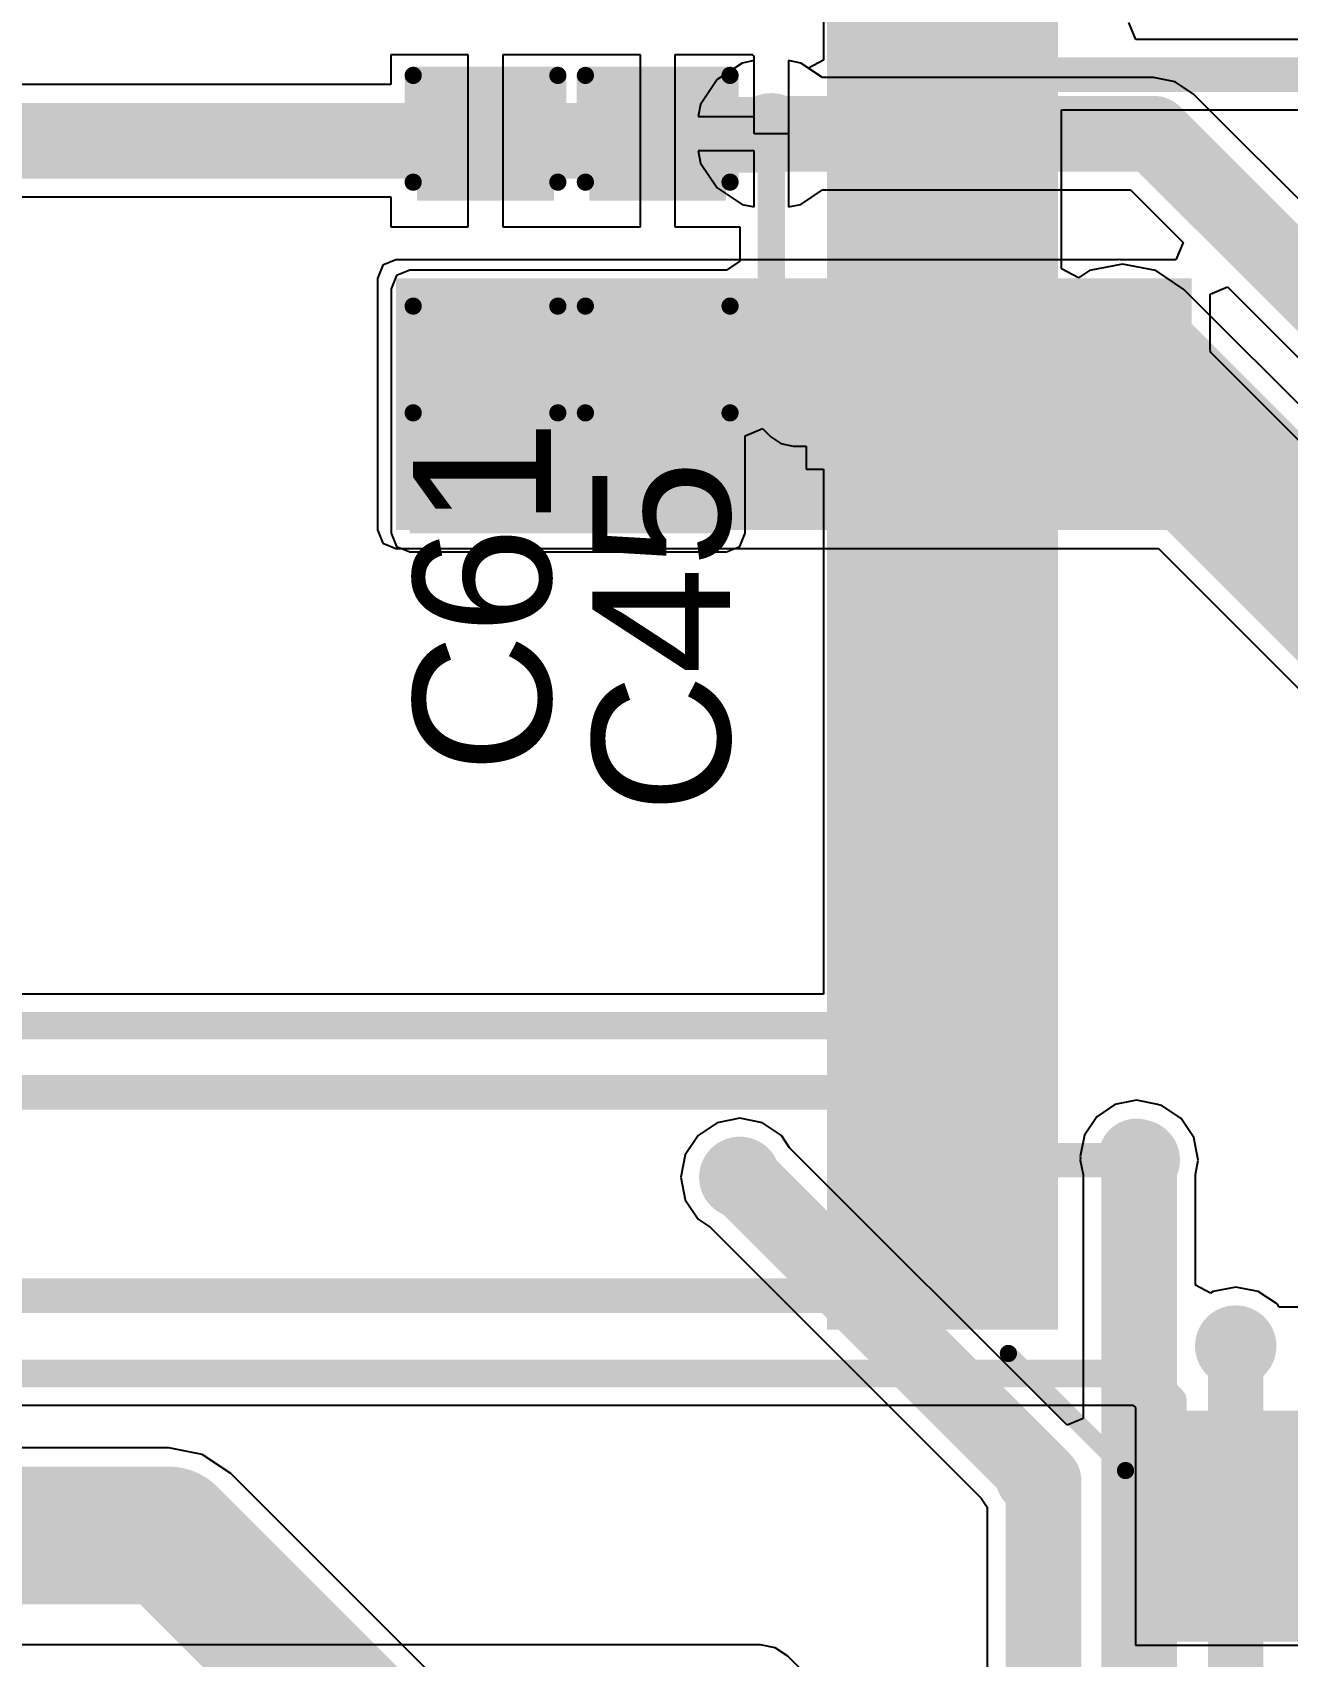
# Model space of a CAD drawing. Header units: millimetres. Extents: x -0.25 to 4.68, y -0.29 to 2.93.
# Drawn here: x 2.3955 to 2.7599, y 1.0598 to 1.5314 of the extents above; entities that cross this region are included whole.
import ezdxf

# ---------------------------------------------------------------- set-up
doc = ezdxf.new("R2010")
doc.units = ezdxf.units.MM
doc.header["$MEASUREMENT"] = 0
for name, color, linetype in [('BottomLayer', 5, 'Continuous'), ('BottomSolder', 6, 'Continuous'), ('TopLayer', 1, 'Continuous'), ('TopOverlay', 2, 'Continuous'), ('TopPaste', 8, 'Continuous'), ('TopSolder', 216, 'Continuous'), ('ViaHoleLayer', 16, 'Continuous')]:
    doc.layers.add(name, color=color, linetype=linetype)
doc.styles.add('Arial', font='', dxfattribs={"height": 0.2})
doc.styles.get('Arial').set_extended_font_data('Arial')

# ---------------------------------------------------------------- blocks, each defined once
blk = doc.blocks.new('C___0603_4')
at = {"layer": 'TopLayer'}
for points in [[(-0.015, 0.0175), (-0.015, -0.0175), (-0.045, -0.0175), (-0.045, 0.0175)], [(0.045, 0.0175), (0.045, -0.0175), (0.015, -0.0175), (0.015, 0.0175)]]:
    blk.add_hatch(color=1, dxfattribs=at).paths.add_polyline_path(points)
at = {"layer": 'TopPaste'}
for points in [[(-0.015, 0.0175), (-0.015, -0.0175), (-0.045, -0.0175), (-0.045, 0.0175)], [(0.045, 0.0175), (0.045, -0.0175), (0.015, -0.0175), (0.015, 0.0175)]]:
    blk.add_hatch(color=8, dxfattribs=at).paths.add_polyline_path(points)
at = {"layer": 'TopSolder'}
for points in [[(-0.01264, 0.01986), (-0.01264, -0.01986), (-0.04736, -0.01986), (-0.04736, 0.01986)], [(0.04736, 0.01986), (0.04736, -0.01986), (0.01264, -0.01986), (0.01264, 0.01986)]]:
    blk.add_hatch(color=216, dxfattribs=at).paths.add_polyline_path(points)
at = {"layer": 'TopOverlay', "const_width": 0.005}
for points in [[(-0.018, 0.021), (-0.049, 0.021)], [(-0.049, -0.021), (-0.049, 0.021)], [(0.049, 0.021), (0.018, 0.021)], [(0.049, -0.021), (0.049, 0.021)], [(-0.018, -0.021), (-0.049, -0.021)], [(0.049, -0.021), (0.018, -0.021)]]:
    blk.add_lwpolyline(points, dxfattribs=at)
at = {"layer": 'TopOverlay', "const_width": 0.0025}
for points in [[(-0.05025, 0.021, 1), (-0.04775, 0.021, 1)], [(-0.05025, 0.021, 1), (-0.04775, 0.021, 1)], [(-0.01925, 0.021, 1), (-0.01675, 0.021, 1)], [(0.01675, 0.021, 1), (0.01925, 0.021, 1)], [(0.04775, 0.021, 1), (0.05025, 0.021, 1)], [(0.04775, 0.021, 1), (0.05025, 0.021, 1)], [(-0.05025, -0.021, 1), (-0.04775, -0.021, 1)], [(-0.05025, -0.021, 1), (-0.04775, -0.021, 1)], [(-0.01925, -0.021, 1), (-0.01675, -0.021, 1)], [(0.01675, -0.021, 1), (0.01925, -0.021, 1)], [(0.04775, -0.021, 1), (0.05025, -0.021, 1)], [(0.04775, -0.021, 1), (0.05025, -0.021, 1)]]:
    blk.add_lwpolyline(points, format="xyb", close=True, dxfattribs=at)
blk = doc.blocks.new('TQFP_100_14_14__43')
at = {"layer": 'TopLayer'}
for points in [[(0.22244, 0.33268), (0.22244, 0.27362), (0.21063, 0.27362), (0.21063, 0.33268)], [(0.24213, 0.33268), (0.24213, 0.27362), (0.23031, 0.27362), (0.23031, 0.33268)], [(0.27362, 0.24213), (0.33268, 0.24213), (0.33268, 0.23032), (0.27362, 0.23032)], [(0.27362, 0.22244), (0.33268, 0.22244), (0.33268, 0.21063), (0.27362, 0.21063)], [(0.27362, 0.20276), (0.33268, 0.20276), (0.33268, 0.19094), (0.27362, 0.19094)], [(0.27362, 0.18307), (0.33268, 0.18307), (0.33268, 0.17126), (0.27362, 0.17126)], [(0.27362, 0.16339), (0.33268, 0.16339), (0.33268, 0.15157), (0.27362, 0.15157)], [(0.27362, 0.1437), (0.33268, 0.1437), (0.33268, 0.13189), (0.27362, 0.13189)], [(0.27362, 0.12402), (0.33268, 0.12402), (0.33268, 0.1122), (0.27362, 0.1122)], [(0.27362, 0.10433), (0.33268, 0.10433), (0.33268, 0.09252), (0.27362, 0.09252)], [(0.27362, 0.08465), (0.33268, 0.08465), (0.33268, 0.07283), (0.27362, 0.07283)], [(0.27362, 0.06496), (0.33268, 0.06496), (0.33268, 0.05315), (0.27362, 0.05315)], [(0.27362, 0.04528), (0.33268, 0.04528), (0.33268, 0.03346), (0.27362, 0.03346)], [(0.27362, 0.02559), (0.33268, 0.02559), (0.33268, 0.01378), (0.27362, 0.01378)], [(0.27362, 0.00591), (0.33268, 0.00591), (0.33268, -0.00591), (0.27362, -0.00591)], [(0.27362, -0.01378), (0.33268, -0.01378), (0.33268, -0.02559), (0.27362, -0.02559)], [(0.27362, -0.03346), (0.33268, -0.03346), (0.33268, -0.04528), (0.27362, -0.04528)], [(0.27362, -0.05315), (0.33268, -0.05315), (0.33268, -0.06496), (0.27362, -0.06496)], [(0.27362, -0.07283), (0.33268, -0.07283), (0.33268, -0.08465), (0.27362, -0.08465)], [(0.27362, -0.09252), (0.33268, -0.09252), (0.33268, -0.10433), (0.27362, -0.10433)], [(0.27362, -0.1122), (0.33268, -0.1122), (0.33268, -0.12402), (0.27362, -0.12402)]]:
    blk.add_hatch(color=1, dxfattribs=at).paths.add_polyline_path(points)
at = {"layer": 'TopPaste'}
for points in [[(0.22244, 0.33268), (0.22244, 0.27362), (0.21063, 0.27362), (0.21063, 0.33268)], [(0.24213, 0.33268), (0.24213, 0.27362), (0.23031, 0.27362), (0.23031, 0.33268)], [(0.27362, 0.24213), (0.33268, 0.24213), (0.33268, 0.23032), (0.27362, 0.23032)], [(0.27362, 0.22244), (0.33268, 0.22244), (0.33268, 0.21063), (0.27362, 0.21063)], [(0.27362, 0.20276), (0.33268, 0.20276), (0.33268, 0.19094), (0.27362, 0.19094)], [(0.27362, 0.18307), (0.33268, 0.18307), (0.33268, 0.17126), (0.27362, 0.17126)], [(0.27362, 0.16339), (0.33268, 0.16339), (0.33268, 0.15157), (0.27362, 0.15157)], [(0.27362, 0.1437), (0.33268, 0.1437), (0.33268, 0.13189), (0.27362, 0.13189)], [(0.27362, 0.12402), (0.33268, 0.12402), (0.33268, 0.1122), (0.27362, 0.1122)], [(0.27362, 0.10433), (0.33268, 0.10433), (0.33268, 0.09252), (0.27362, 0.09252)], [(0.27362, 0.08465), (0.33268, 0.08465), (0.33268, 0.07283), (0.27362, 0.07283)], [(0.27362, 0.06496), (0.33268, 0.06496), (0.33268, 0.05315), (0.27362, 0.05315)], [(0.27362, 0.04528), (0.33268, 0.04528), (0.33268, 0.03346), (0.27362, 0.03346)], [(0.27362, 0.02559), (0.33268, 0.02559), (0.33268, 0.01378), (0.27362, 0.01378)], [(0.27362, 0.00591), (0.33268, 0.00591), (0.33268, -0.00591), (0.27362, -0.00591)], [(0.27362, -0.01378), (0.33268, -0.01378), (0.33268, -0.02559), (0.27362, -0.02559)], [(0.27362, -0.03346), (0.33268, -0.03346), (0.33268, -0.04528), (0.27362, -0.04528)], [(0.27362, -0.05315), (0.33268, -0.05315), (0.33268, -0.06496), (0.27362, -0.06496)], [(0.27362, -0.07283), (0.33268, -0.07283), (0.33268, -0.08465), (0.27362, -0.08465)], [(0.27362, -0.09252), (0.33268, -0.09252), (0.33268, -0.10433), (0.27362, -0.10433)], [(0.27362, -0.1122), (0.33268, -0.1122), (0.33268, -0.12402), (0.27362, -0.12402)]]:
    blk.add_hatch(color=8, dxfattribs=at).paths.add_polyline_path(points)
at = {"layer": 'TopSolder'}
for points in [[(0.20676, 0.33668), (0.20676, 0.26962), (0.18694, 0.26962), (0.18694, 0.33668)], [(0.22644, 0.33668), (0.22644, 0.26962), (0.20663, 0.26962), (0.20663, 0.33668)], [(0.24613, 0.33668), (0.24613, 0.26962), (0.22631, 0.26962), (0.22631, 0.33668)], [(0.26962, 0.24613), (0.33668, 0.24613), (0.33668, 0.22632), (0.26962, 0.22632)], [(0.26962, 0.22644), (0.33668, 0.22644), (0.33668, 0.20663), (0.26962, 0.20663)], [(0.26962, 0.20676), (0.33668, 0.20676), (0.33668, 0.18694), (0.26962, 0.18694)], [(0.26962, 0.18707), (0.33668, 0.18707), (0.33668, 0.16726), (0.26962, 0.16726)], [(0.26962, 0.16739), (0.33668, 0.16739), (0.33668, 0.14757), (0.26962, 0.14757)], [(0.26962, 0.1477), (0.33668, 0.1477), (0.33668, 0.12789), (0.26962, 0.12789)], [(0.26962, 0.12802), (0.33668, 0.12802), (0.33668, 0.1082), (0.26962, 0.1082)], [(0.26962, 0.10833), (0.33668, 0.10833), (0.33668, 0.08852), (0.26962, 0.08852)], [(0.26962, 0.08865), (0.33668, 0.08865), (0.33668, 0.06883), (0.26962, 0.06883)], [(0.26962, 0.06896), (0.33668, 0.06896), (0.33668, 0.04915), (0.26962, 0.04915)], [(0.26962, 0.04928), (0.33668, 0.04928), (0.33668, 0.02946), (0.26962, 0.02946)], [(0.26962, 0.02959), (0.33668, 0.02959), (0.33668, 0.00978), (0.26962, 0.00978)], [(0.26962, 0.00991), (0.33668, 0.00991), (0.33668, -0.00991), (0.26962, -0.00991)], [(0.26962, -0.00978), (0.33668, -0.00978), (0.33668, -0.02959), (0.26962, -0.02959)], [(0.26962, -0.02946), (0.33668, -0.02946), (0.33668, -0.04928), (0.26962, -0.04928)], [(0.26962, -0.04915), (0.33668, -0.04915), (0.33668, -0.06896), (0.26962, -0.06896)], [(0.26962, -0.06883), (0.33668, -0.06883), (0.33668, -0.08865), (0.26962, -0.08865)], [(0.26962, -0.08852), (0.33668, -0.08852), (0.33668, -0.10833), (0.26962, -0.10833)], [(0.26962, -0.1082), (0.33668, -0.1082), (0.33668, -0.12802), (0.26962, -0.12802)], [(0.26962, -0.12789), (0.33668, -0.12789), (0.33668, -0.1477), (0.26962, -0.1477)]]:
    blk.add_hatch(color=216, dxfattribs=at).paths.add_polyline_path(points)
at = {"layer": 'TopOverlay', "const_width": 0.005}
blk.add_lwpolyline([(0.284, 0.253), (0.25, 0.287)], dxfattribs=at)
at = {"layer": 'TopOverlay', "const_width": 0.0025}
for points in [[(0.24875, 0.287, 1), (0.25125, 0.287, 1)], [(0.28275, 0.253, 1), (0.28525, 0.253, 1)]]:
    blk.add_lwpolyline(points, format="xyb", close=True, dxfattribs=at)
blk = doc.blocks.new('C___0603_173')
at = {"layer": 'TopLayer'}
for points in [[(-0.015, 0.0175), (-0.015, -0.0175), (-0.045, -0.0175), (-0.045, 0.0175)], [(0.045, 0.0175), (0.045, -0.0175), (0.015, -0.0175), (0.015, 0.0175)]]:
    blk.add_hatch(color=1, dxfattribs=at).paths.add_polyline_path(points)
at = {"layer": 'TopPaste'}
for points in [[(-0.015, 0.0175), (-0.015, -0.0175), (-0.045, -0.0175), (-0.045, 0.0175)], [(0.045, 0.0175), (0.045, -0.0175), (0.015, -0.0175), (0.015, 0.0175)]]:
    blk.add_hatch(color=8, dxfattribs=at).paths.add_polyline_path(points)
at = {"layer": 'TopSolder'}
for points in [[(-0.01264, 0.01986), (-0.01264, -0.01986), (-0.04736, -0.01986), (-0.04736, 0.01986)], [(0.04736, 0.01986), (0.04736, -0.01986), (0.01264, -0.01986), (0.01264, 0.01986)]]:
    blk.add_hatch(color=216, dxfattribs=at).paths.add_polyline_path(points)
at = {"layer": 'TopOverlay', "const_width": 0.005}
for points in [[(-0.049, 0.021), (-0.018, 0.021)], [(-0.049, 0.021), (-0.049, -0.021)], [(0.018, 0.021), (0.049, 0.021)], [(0.049, 0.021), (0.049, -0.021)], [(-0.049, -0.021), (-0.018, -0.021)], [(0.018, -0.021), (0.049, -0.021)]]:
    blk.add_lwpolyline(points, dxfattribs=at)
at = {"layer": 'TopOverlay', "const_width": 0.0025}
for points in [[(-0.05025, 0.021, 1), (-0.04775, 0.021, 1)], [(-0.05025, 0.021, 1), (-0.04775, 0.021, 1)], [(-0.01925, 0.021, 1), (-0.01675, 0.021, 1)], [(0.01675, 0.021, 1), (0.01925, 0.021, 1)], [(0.04775, 0.021, 1), (0.05025, 0.021, 1)], [(0.04775, 0.021, 1), (0.05025, 0.021, 1)], [(-0.05025, -0.021, 1), (-0.04775, -0.021, 1)], [(-0.05025, -0.021, 1), (-0.04775, -0.021, 1)], [(-0.01925, -0.021, 1), (-0.01675, -0.021, 1)], [(0.01675, -0.021, 1), (0.01925, -0.021, 1)], [(0.04775, -0.021, 1), (0.05025, -0.021, 1)], [(0.04775, -0.021, 1), (0.05025, -0.021, 1)]]:
    blk.add_lwpolyline(points, format="xyb", close=True, dxfattribs=at)

msp = doc.modelspace()

# ---------------------------------------------------------------- hatches: boundary and pattern name
at = {"layer": 'BottomLayer'}
h = msp.add_hatch(color=5, dxfattribs=at)
edge = h.paths.add_edge_path()
edge.add_arc((2.61, 1.502), 0.01181, 0, 360)
msp.add_hatch(color=5, dxfattribs=at).paths.add_polyline_path([(2.501, 1.38695), (2.732, 1.38695), (2.732, 1.46), (2.501, 1.46)])
h = msp.add_hatch(color=5, dxfattribs=at)
edge = h.paths.add_edge_path()
edge.add_arc((2.712, 1.439), 0.01181, 0, 360)
h = msp.add_hatch(color=5, dxfattribs=at)
edge = h.paths.add_edge_path()
edge.add_arc((2.575, 1.405), 0.01181, 0, 360)
h = msp.add_hatch(color=5, dxfattribs=at)
edge = h.paths.add_edge_path()
edge.add_arc((2.71682, 1.20395), 0.01181, 0, 360)
h = msp.add_hatch(color=5, dxfattribs=at)
edge = h.paths.add_edge_path()
edge.add_arc((2.60082, 1.19895), 0.01181, 0, 360)
h = msp.add_hatch(color=5, dxfattribs=at)
edge = h.paths.add_edge_path()
edge.add_arc((2.74482, 1.14995), 0.01181, 0, 360)
at = {"layer": 'BottomSolder'}
h = msp.add_hatch(color=6, dxfattribs=at)
edge = h.paths.add_edge_path()
edge.add_arc((2.61, 1.502), 0.00591, 0, 360)
h = msp.add_hatch(color=6, dxfattribs=at)
edge = h.paths.add_edge_path()
edge.add_arc((2.712, 1.439), 0.00591, 0, 360)
h = msp.add_hatch(color=6, dxfattribs=at)
edge = h.paths.add_edge_path()
edge.add_arc((2.575, 1.405), 0.00591, 0, 360)
h = msp.add_hatch(color=6, dxfattribs=at)
edge = h.paths.add_edge_path()
edge.add_arc((2.71682, 1.20395), 0.00591, 0, 360)
h = msp.add_hatch(color=6, dxfattribs=at)
edge = h.paths.add_edge_path()
edge.add_arc((2.60082, 1.19895), 0.00591, 0, 360)
h = msp.add_hatch(color=6, dxfattribs=at)
edge = h.paths.add_edge_path()
edge.add_arc((2.74482, 1.14995), 0.00591, 0, 360)
at = {"layer": 'TopLayer'}
h = msp.add_hatch(color=1, dxfattribs=at)
edge = h.paths.add_edge_path()
edge.add_arc((2.61, 1.502), 0.01181, 0, 360)
msp.add_hatch(color=1, dxfattribs=at).paths.add_polyline_path([(2.505, 1.386), (2.597, 1.386), (2.597, 1.457), (2.505, 1.457)])
h = msp.add_hatch(color=1, dxfattribs=at)
edge = h.paths.add_edge_path()
edge.add_arc((2.712, 1.439), 0.01181, 0, 360)
h = msp.add_hatch(color=1, dxfattribs=at)
edge = h.paths.add_edge_path()
edge.add_arc((2.575, 1.405), 0.01181, 0, 360)
h = msp.add_hatch(color=1, dxfattribs=at)
edge = h.paths.add_edge_path()
edge.add_arc((2.71682, 1.20395), 0.01181, 0, 360)
h = msp.add_hatch(color=1, dxfattribs=at)
edge = h.paths.add_edge_path()
edge.add_arc((2.60082, 1.19895), 0.01181, 0, 360)
h = msp.add_hatch(color=1, dxfattribs=at)
edge = h.paths.add_edge_path()
edge.add_arc((2.74482, 1.14995), 0.01181, 0, 360)
at = {"layer": 'TopSolder'}
h = msp.add_hatch(color=216, dxfattribs=at)
edge = h.paths.add_edge_path()
edge.add_arc((2.61, 1.502), 0.00591, 0, 360)
h = msp.add_hatch(color=216, dxfattribs=at)
edge = h.paths.add_edge_path()
edge.add_arc((2.712, 1.439), 0.00591, 0, 360)
h = msp.add_hatch(color=216, dxfattribs=at)
edge = h.paths.add_edge_path()
edge.add_arc((2.575, 1.405), 0.00591, 0, 360)
h = msp.add_hatch(color=216, dxfattribs=at)
edge = h.paths.add_edge_path()
edge.add_arc((2.71682, 1.20395), 0.00591, 0, 360)
h = msp.add_hatch(color=216, dxfattribs=at)
edge = h.paths.add_edge_path()
edge.add_arc((2.60082, 1.19895), 0.00591, 0, 360)
h = msp.add_hatch(color=216, dxfattribs=at)
edge = h.paths.add_edge_path()
edge.add_arc((2.74482, 1.14995), 0.00591, 0, 360)
at = {"layer": 'ViaHoleLayer'}
h = msp.add_hatch(color=16, dxfattribs=at)
edge = h.paths.add_edge_path()
edge.add_arc((2.61, 1.502), 0.00591, 0, 360)
h = msp.add_hatch(color=16, dxfattribs=at)
edge = h.paths.add_edge_path()
edge.add_arc((2.712, 1.439), 0.00591, 0, 360)
h = msp.add_hatch(color=16, dxfattribs=at)
edge = h.paths.add_edge_path()
edge.add_arc((2.575, 1.405), 0.00591, 0, 360)
h = msp.add_hatch(color=16, dxfattribs=at)
edge = h.paths.add_edge_path()
edge.add_arc((2.71682, 1.20395), 0.00591, 0, 360)
h = msp.add_hatch(color=16, dxfattribs=at)
edge = h.paths.add_edge_path()
edge.add_arc((2.60082, 1.19895), 0.00591, 0, 360)
h = msp.add_hatch(color=16, dxfattribs=at)
edge = h.paths.add_edge_path()
edge.add_arc((2.74482, 1.14995), 0.00591, 0, 360)

# ---------------------------------------------------------------- linework, layer by layer
at = {"layer": 'BottomLayer'}
for p, q in [((2.60149, 1.52255), (2.59428, 1.51772)), ((2.605, 1.52324), (2.60149, 1.52255)), ((2.605, 1.507), (2.605, 1.52324)), ((2.61851, 1.52255), (2.615, 1.52324)), ((2.615, 1.52324), (2.615, 1.502)), ((2.62484, 1.51831), (2.61851, 1.52255)), ((2.59428, 1.51772), (2.58945, 1.51051)), ((2.721, 1.51831), (2.62484, 1.51831)), ((2.72724, 1.51707), (2.721, 1.51831)), ((2.73254, 1.51354), (2.72724, 1.51707)), ((2.58945, 1.51051), (2.58876, 1.507)), ((2.82776, 1.41831), (2.73254, 1.51354)), ((2.58876, 1.507), (2.605, 1.507)), ((2.615, 1.502), (2.615, 1.48076)), ((2.605, 1.497), (2.58876, 1.497)), ((2.58876, 1.497), (2.58945, 1.49349)), ((2.605, 1.48076), (2.605, 1.497)), ((2.58945, 1.49349), (2.59428, 1.48628)), ((2.59428, 1.48628), (2.60149, 1.48145)), ((2.61851, 1.48145), (2.62484, 1.48569)), ((2.62484, 1.48569), (2.71424, 1.48569)), ((2.71424, 1.48569), (2.72952, 1.47041)), ((2.60149, 1.48145), (2.605, 1.48076)), ((2.615, 1.48076), (2.61851, 1.48145)), ((2.72952, 1.47041), (2.72745, 1.46541)), ((2.49717, 1.46383), (2.49559, 1.46)), ((2.501, 1.46541), (2.49717, 1.46383)), ((2.71061, 1.46541), (2.501, 1.46541)), ((2.711, 1.46549), (2.71061, 1.46541)), ((2.71139, 1.46541), (2.711, 1.46549)), ((2.72745, 1.46541), (2.71139, 1.46541)), ((2.49559, 1.46), (2.49559, 1.38695)), ((2.73741, 1.45545), (2.74241, 1.45752)), ((2.74241, 1.45752), (2.80946, 1.39046)), ((2.73741, 1.43939), (2.73741, 1.45545)), ((2.73749, 1.439), (2.73741, 1.43939)), ((2.73742, 1.43863), (2.73749, 1.439)), ((2.80861, 1.36744), (2.73742, 1.43863)), ((2.49559, 1.38695), (2.49717, 1.38312)), ((2.49717, 1.38312), (2.501, 1.38154)), ((2.501, 1.38154), (2.72242, 1.38154)), ((2.72242, 1.38154), (2.78003, 1.32392)), ((2.70976, 1.22007), (2.70446, 1.21654)), ((2.716, 1.22131), (2.70976, 1.22007)), ((2.72224, 1.22007), (2.716, 1.22131)), ((2.72237, 1.21999), (2.72224, 1.22007)), ((2.72338, 1.21978), (2.72237, 1.21999)), ((2.72894, 1.21607), (2.72338, 1.21978)), ((2.59426, 1.21478), (2.5887, 1.21107)), ((2.60082, 1.21609), (2.59426, 1.21478)), ((2.60738, 1.21478), (2.60082, 1.21609)), ((2.61294, 1.21107), (2.60738, 1.21478)), ((2.70446, 1.21654), (2.70093, 1.21124)), ((2.73266, 1.21051), (2.72894, 1.21607)), ((2.5887, 1.21107), (2.58499, 1.20551)), ((2.6153, 1.20754), (2.61294, 1.21107)), ((2.69589, 1.12695), (2.6153, 1.20754)), ((2.70093, 1.21124), (2.69969, 1.205)), ((2.73396, 1.20395), (2.73266, 1.21051)), ((2.58499, 1.20551), (2.58368, 1.19895)), ((2.69979, 1.20449), (2.69968, 1.20395)), ((2.69968, 1.20395), (2.70051, 1.19979)), ((2.69969, 1.205), (2.69979, 1.20449)), ((2.73314, 1.19979), (2.73396, 1.20395)), ((2.58368, 1.19895), (2.58499, 1.19239)), ((2.70051, 1.19979), (2.70051, 1.12887)), ((2.73314, 1.16766), (2.73314, 1.19979)), ((2.58499, 1.19239), (2.5887, 1.18683)), ((2.5887, 1.18683), (2.59223, 1.18447)), ((2.59223, 1.18447), (2.67092, 1.10578)), ((2.73755, 1.1653), (2.73314, 1.16766)), ((2.73826, 1.16578), (2.73755, 1.1653)), ((2.74482, 1.16709), (2.73826, 1.16578)), ((2.75138, 1.16578), (2.74482, 1.16709)), ((2.75694, 1.16207), (2.75138, 1.16578)), ((2.75748, 1.16126), (2.75694, 1.16207)), ((2.7635, 1.16126), (2.75748, 1.16126)), ((2.70051, 1.12887), (2.69589, 1.12695)), ((2.67092, 1.10578), (2.67093, 1.10576)), ((2.67093, 1.10576), (2.67269, 1.10313)), ((2.67269, 1.10313), (2.67269, 1.00848)), ((2.60682, 1.06316), (2.38655, 1.06316)), ((2.61111, 1.06231), (2.60682, 1.06316)), ((2.60682, 1.06316), (2.60682, 1.06316)), ((2.61475, 1.05988), (2.61111, 1.06231)), ((2.66807, 1.00657), (2.61475, 1.05988))]:
    msp.add_line(p, q, dxfattribs=at)
for points, const_width in [([(2.61, 1.502), (2.721, 1.502)], 0.022), ([(2.721, 1.502), (2.821, 1.402)], 0.022), ([(2.711, 1.44), (2.712, 1.439)], 0.04), ([(2.678, 1.405), (2.712, 1.439)], 0.035), ([(2.712, 1.428), (2.79805, 1.34195)], 0.04), ([(2.575, 1.405), (2.678, 1.405)], 0.035), ([(2.716, 1.205), (2.71682, 1.20418)], 0.022), ([(2.71682, 1.20395), (2.71682, 1.20418)], 0.022), ([(2.71682, 0.85718), (2.71682, 1.20395)], 0.022), ([(2.60082, 1.19895), (2.689, 1.11077)], 0.022), ([(2.743, 1.153), (2.74482, 1.15118)], 0.016), ([(2.74482, 1.14995), (2.74482, 1.15118)], 0.016), ([(2.74482, 0.88218), (2.74482, 1.14995)], 0.016), ([(2.686, 1.112), (2.689, 1.109)], 0.022), ([(2.689, 0.572), (2.689, 1.109)], 0.022)]:
    msp.add_lwpolyline(points, dxfattribs=dict(at, const_width=const_width))
for points, const_width in [([(2.6045, 1.502, 1), (2.6155, 1.502, 1)], 0.011), ([(2.7155, 1.502, 1), (2.7265, 1.502, 1)], 0.011), ([(2.7155, 1.502, 1), (2.7265, 1.502, 1)], 0.011), ([(2.701, 1.44, 1), (2.721, 1.44, 1)], 0.02), ([(2.702, 1.439, 1), (2.722, 1.439, 1)], 0.02), ([(2.70325, 1.439, 1), (2.72075, 1.439, 1)], 0.0175), ([(2.702, 1.428, 1), (2.722, 1.428, 1)], 0.02), ([(2.56625, 1.405, 1), (2.58375, 1.405, 1)], 0.0175), ([(2.66925, 1.405, 1), (2.68675, 1.405, 1)], 0.0175), ([(2.66925, 1.405, 1), (2.68675, 1.405, 1)], 0.0175), ([(2.7105, 1.205, 1), (2.7215, 1.205, 1)], 0.011), ([(2.71132, 1.20418, 1), (2.72232, 1.20418, 1)], 0.011), ([(2.71132, 1.20418, 1), (2.72232, 1.20418, 1)], 0.011), ([(2.71132, 1.20395, 1), (2.72232, 1.20395, 1)], 0.011), ([(2.71132, 1.20395, 1), (2.72232, 1.20395, 1)], 0.011), ([(2.59532, 1.19895, 1), (2.60632, 1.19895, 1)], 0.011), ([(2.739, 1.153, 1), (2.747, 1.153, 1)], 0.008), ([(2.74082, 1.15118, 1), (2.74882, 1.15118, 1)], 0.008), ([(2.74082, 1.15118, 1), (2.74882, 1.15118, 1)], 0.008), ([(2.74082, 1.14995, 1), (2.74882, 1.14995, 1)], 0.008), ([(2.74082, 1.14995, 1), (2.74882, 1.14995, 1)], 0.008), ([(2.6805, 1.112, 1), (2.6915, 1.112, 1)], 0.011), ([(2.6835, 1.11077, 1), (2.6945, 1.11077, 1)], 0.011), ([(2.6835, 1.109, 1), (2.6945, 1.109, 1)], 0.011), ([(2.6835, 1.109, 1), (2.6945, 1.109, 1)], 0.011)]:
    msp.add_lwpolyline(points, format="xyb", close=True, dxfattribs=dict(at, const_width=const_width))
at = {"layer": 'TopLayer'}
for p, q in [((2.62515, 1.54706), (2.62515, 1.52342)), ((2.71586, 1.52937), (2.71378, 1.53436)), ((2.92683, 1.52937), (2.71586, 1.52937)), ((2.522, 1.52495), (2.4995, 1.52495)), ((2.4995, 1.52495), (2.4995, 1.51626)), ((2.522, 1.49995), (2.522, 1.52495)), ((2.572, 1.52495), (2.532, 1.52495)), ((2.532, 1.52495), (2.532, 1.49995)), ((2.572, 1.49995), (2.572, 1.52495)), ((2.6045, 1.52495), (2.582, 1.52495)), ((2.582, 1.52495), (2.582, 1.49995)), ((2.605, 1.52454), (2.6045, 1.52495)), ((2.6045, 1.52495), (2.6045, 1.52495)), ((2.605, 1.502), (2.605, 1.52454)), ((2.62515, 1.52342), (2.62074, 1.52106)), ((2.61851, 1.52255), (2.615, 1.52324)), ((2.615, 1.52324), (2.615, 1.502)), ((2.62074, 1.52106), (2.61851, 1.52255)), ((2.4995, 1.51626), (2.20658, 1.51626)), ((2.6942, 1.46281), (2.6942, 1.50897)), ((2.6942, 1.50897), (2.92261, 1.50897)), ((2.522, 1.47495), (2.522, 1.49995)), ((2.532, 1.49995), (2.532, 1.47495)), ((2.572, 1.47495), (2.572, 1.49995)), ((2.582, 1.49995), (2.582, 1.47495)), ((2.615, 1.502), (2.605, 1.502)), ((2.19982, 1.48364), (2.4995, 1.48364)), ((2.4995, 1.48364), (2.4995, 1.47495)), ((2.4995, 1.47495), (2.522, 1.47495)), ((2.532, 1.47495), (2.572, 1.47495)), ((2.582, 1.47495), (2.60082, 1.47495)), ((2.60082, 1.47495), (2.60082, 1.46497)), ((2.505, 1.46241), (2.50117, 1.46083)), ((2.597, 1.46241), (2.505, 1.46241)), ((2.60082, 1.46497), (2.597, 1.46241)), ((2.6992, 1.46014), (2.6942, 1.46281)), ((2.70237, 1.46225), (2.6992, 1.46014)), ((2.712, 1.46417), (2.70237, 1.46225)), ((2.72163, 1.46225), (2.712, 1.46417)), ((2.7298, 1.4568), (2.72163, 1.46225)), ((2.50117, 1.46083), (2.49959, 1.457)), ((2.49959, 1.457), (2.49959, 1.386)), ((2.82166, 1.36494), (2.7298, 1.4568)), ((2.60241, 1.41431), (2.60741, 1.41638)), ((2.60741, 1.41638), (2.6098, 1.414)), ((2.60241, 1.386), (2.60241, 1.41431)), ((2.6098, 1.414), (2.61278, 1.41201)), ((2.61278, 1.41201), (2.61629, 1.41131)), ((2.61629, 1.41131), (2.62015, 1.41131)), ((2.62015, 1.41131), (2.62015, 1.40458)), ((2.62015, 1.40458), (2.62515, 1.40458)), ((2.62515, 1.40458), (2.62515, 1.37021)), ((2.49959, 1.386), (2.50117, 1.38217)), ((2.50117, 1.38217), (2.505, 1.38059)), ((2.597, 1.38059), (2.60083, 1.38217)), ((2.60083, 1.38217), (2.60241, 1.386)), ((2.505, 1.38059), (2.597, 1.38059)), ((2.62515, 1.37021), (2.62515, 1.33084)), ((2.62515, 1.33084), (2.62515, 1.29147)), ((2.62515, 1.29147), (2.62515, 1.25218)), ((2.62515, 1.25218), (2.14509, 1.25218)), ((2.34191, 1.13282), (2.71497, 1.13282)), ((2.71497, 1.13282), (2.7157, 1.1321)), ((2.7157, 1.1321), (2.7157, 1.06312)), ((2.435, 1.12044), (2.33122, 1.12044)), ((2.44475, 1.1185), (2.435, 1.12044)), ((2.45302, 1.11297), (2.44475, 1.1185)), ((2.54902, 1.01697), (2.45302, 1.11297)), ((2.7157, 1.06312), (2.79617, 1.06312))]:
    msp.add_line(p, q, dxfattribs=at)
for points, const_width in [([(2.65967, 1.51917), (2.92683, 1.51917)], 0.01), ([(2.19982, 1.49995), (2.527, 1.49995)], 0.022), ([(2.527, 1.49995), (2.577, 1.49995)], 0.022), ([(2.577, 1.49995), (2.57874, 1.50169)], 0.022), ([(2.577, 1.49995), (2.57705, 1.49995)], 0.022), ([(2.57705, 1.49995), (2.58, 1.497)], 0.022), ([(2.57874, 1.50169), (2.60969, 1.50169)], 0.022), ([(2.60969, 1.50169), (2.61, 1.502)], 0.022), ([(2.61, 1.42677), (2.61, 1.502)], 0.008), ([(2.712, 1.439), (2.805, 1.346)], 0.03937), ([(2.65967, 1.44017), (2.66026, 1.43958)], 0.008), ([(2.66026, 1.43958), (2.71142, 1.43958)], 0.008), ([(2.71142, 1.43958), (2.712, 1.439)], 0.008), ([(2.61, 1.42677), (2.61629, 1.42048)], 0.008), ([(2.61629, 1.42048), (2.65967, 1.42048)], 0.008), ([(2.132, 1.243), (2.659, 1.243)], 0.008), ([(2.32263, 1.22363), (2.65967, 1.22363)], 0.01), ([(2.65967, 1.20395), (2.71382, 1.20395)], 0.01), ([(2.60082, 1.19895), (2.61551, 1.18426)], 0.01), ([(2.61551, 1.18426), (2.65967, 1.18426)], 0.01), ([(2.098, 1.16458), (2.65967, 1.16458)], 0.01), ([(2.74482, 1.14995), (2.74555, 1.14922)], 0.008), ([(2.74555, 1.09838), (2.74555, 1.14922)], 0.008), ([(2.32782, 1.142), (2.71877, 1.142)], 0.008), ([(2.71877, 1.142), (2.7266, 1.13417)], 0.008), ([(2.7266, 1.09765), (2.7266, 1.13417)], 0.008), ([(2.03, 1.09495), (2.435, 1.09495)], 0.04), ([(2.435, 1.09495), (2.531, 0.99895)], 0.04), ([(2.74555, 1.09838), (2.74629, 1.09765)], 0.008)]:
    msp.add_lwpolyline(points, dxfattribs=dict(at, const_width=const_width))
for points, const_width in [([(2.65717, 1.51917, 1), (2.66217, 1.51917, 1)], 0.005), ([(2.5215, 1.49995, 1), (2.5325, 1.49995, 1)], 0.011), ([(2.5215, 1.49995, 1), (2.5325, 1.49995, 1)], 0.011), ([(2.5715, 1.49995, 1), (2.5825, 1.49995, 1)], 0.011), ([(2.5715, 1.49995, 1), (2.5825, 1.49995, 1)], 0.011), ([(2.5715, 1.49995, 1), (2.5825, 1.49995, 1)], 0.011), ([(2.57155, 1.49995, 1), (2.58255, 1.49995, 1)], 0.011), ([(2.57155, 1.49995, 1), (2.58255, 1.49995, 1)], 0.011), ([(2.57324, 1.50169, 1), (2.58424, 1.50169, 1)], 0.011), ([(2.57324, 1.50169, 1), (2.58424, 1.50169, 1)], 0.011), ([(2.60419, 1.50169, 1), (2.61519, 1.50169, 1)], 0.011), ([(2.60419, 1.50169, 1), (2.61519, 1.50169, 1)], 0.011), ([(2.6045, 1.502, 1), (2.6155, 1.502, 1)], 0.011), ([(2.5745, 1.497, 1), (2.5855, 1.497, 1)], 0.011), ([(2.608, 1.502, 1), (2.612, 1.502, 1)], 0.004), ([(2.70216, 1.439, 1), (2.72184, 1.439, 1)], 0.01969), ([(2.65767, 1.44017, 1), (2.66167, 1.44017, 1)], 0.004), ([(2.65826, 1.43958, 1), (2.66226, 1.43958, 1)], 0.004), ([(2.65826, 1.43958, 1), (2.66226, 1.43958, 1)], 0.004), ([(2.70942, 1.43958, 1), (2.71342, 1.43958, 1)], 0.004), ([(2.70942, 1.43958, 1), (2.71342, 1.43958, 1)], 0.004), ([(2.71, 1.439, 1), (2.714, 1.439, 1)], 0.004), ([(2.608, 1.42677, 1), (2.612, 1.42677, 1)], 0.004), ([(2.608, 1.42677, 1), (2.612, 1.42677, 1)], 0.004), ([(2.61429, 1.42048, 1), (2.61829, 1.42048, 1)], 0.004), ([(2.61429, 1.42048, 1), (2.61829, 1.42048, 1)], 0.004), ([(2.65767, 1.42048, 1), (2.66167, 1.42048, 1)], 0.004), ([(2.657, 1.243, 1), (2.661, 1.243, 1)], 0.004), ([(2.65717, 1.22363, 1), (2.66217, 1.22363, 1)], 0.005), ([(2.65717, 1.20395, 1), (2.66217, 1.20395, 1)], 0.005), ([(2.71132, 1.20395, 1), (2.71632, 1.20395, 1)], 0.005), ([(2.59832, 1.19895, 1), (2.60332, 1.19895, 1)], 0.005), ([(2.61301, 1.18426, 1), (2.61801, 1.18426, 1)], 0.005), ([(2.61301, 1.18426, 1), (2.61801, 1.18426, 1)], 0.005), ([(2.65717, 1.18426, 1), (2.66217, 1.18426, 1)], 0.005), ([(2.65717, 1.16458, 1), (2.66217, 1.16458, 1)], 0.005), ([(2.74282, 1.14995, 1), (2.74682, 1.14995, 1)], 0.004), ([(2.74355, 1.14922, 1), (2.74755, 1.14922, 1)], 0.004), ([(2.74355, 1.14922, 1), (2.74755, 1.14922, 1)], 0.004), ([(2.71677, 1.142, 1), (2.72077, 1.142, 1)], 0.004), ([(2.71677, 1.142, 1), (2.72077, 1.142, 1)], 0.004), ([(2.7246, 1.13417, 1), (2.7286, 1.13417, 1)], 0.004), ([(2.7246, 1.13417, 1), (2.7286, 1.13417, 1)], 0.004), ([(2.425, 1.09495, 1), (2.445, 1.09495, 1)], 0.02), ([(2.425, 1.09495, 1), (2.445, 1.09495, 1)], 0.02), ([(2.7246, 1.09765, 1), (2.7286, 1.09765, 1)], 0.004), ([(2.74355, 1.09838, 1), (2.74755, 1.09838, 1)], 0.004), ([(2.74355, 1.09838, 1), (2.74755, 1.09838, 1)], 0.004), ([(2.74429, 1.09765, 1), (2.74829, 1.09765, 1)], 0.004)]:
    msp.add_lwpolyline(points, format="xyb", close=True, dxfattribs=dict(at, const_width=const_width))

# ---------------------------------------------------------------- block references
for name, p, rotation in [('TQFP_100_14_14__43', (2.96282, 1.4008), 180), ('C___0603_4', (2.527, 1.46995), 270), ('C___0603_173', (2.577, 1.46995), 90)]:
    msp.add_blockref(name, p, dxfattribs=dict(rotation=rotation))

# ---------------------------------------------------------------- texts
at = {"layer": 'TopOverlay', "style": 'Arial'}
for s, p in [('C61', (2.54599, 1.31635)), ('C45', (2.59799, 1.30468))]:
    msp.add_text(s, height=0.04, rotation=90, dxfattribs=at).set_placement(p)

doc.saveas('drawing.dxf')
